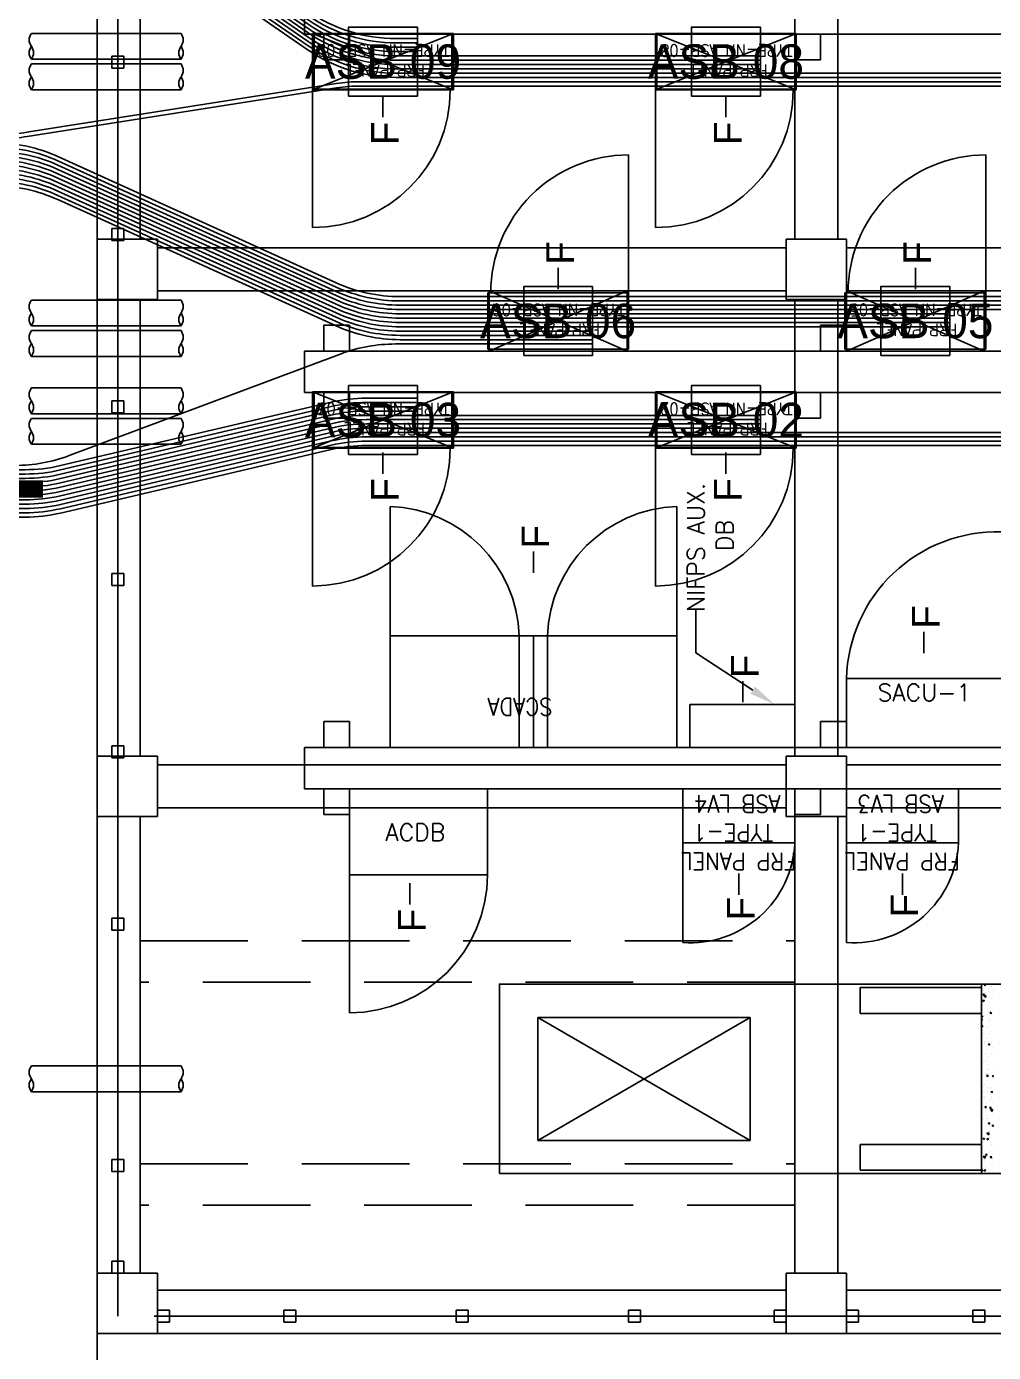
# Model space of a CAD drawing. Header units: metres. Extents: x 529297 to 529977, y 2674414 to 2674644.
# Drawn here: x 529577.22 to 529582.83, y 2674534.24 to 2674541.93 of the extents above; entities that cross this region are included whole.
import ezdxf
from ezdxf.enums import TextEntityAlignment as Align

# ---------------------------------------------------------------- set-up
doc = ezdxf.new("R2010")
doc.units = ezdxf.units.M
for name, pattern in [('DASHED', [0.75, 0.5, -0.25]), ('DASHED2', [0.375, 0.25, -0.125]), ('HIDDEN', [0.375, 0.25, -0.125]), ('PHANTOM', [63.5, 31.75, -6.35, 6.35, -6.35, 6.35, -6.35])]:
    doc.linetypes.add(name, pattern=pattern)
for name, color, linetype in [('1', 5, 'Continuous'), ('Excavation', 7, 'Continuous'), ('IDT', 7, 'Continuous'), ('LT Cable(AG) INV to LT Panel BL-12', 2, 'Continuous')]:
    doc.layers.add(name, color=color, linetype=linetype)
doc.styles.add('Arial', font='arial.ttf')
doc.styles.add('RomanS', font='romans.shx')
doc.styles.get("Standard").update_dxf_attribs({"font": 'Adani Regular.ttf'})
doc.linetypes.add('FOUNDATION LAYOUT$0$FENCELINE1', pattern='A,6.35,-2.54,[133,ltypeshp.shx,S=2.54,R=0,X=-2.54,Y=0],-2.54,25.4', length=36.83)

# ---------------------------------------------------------------- blocks, each defined once
blk = doc.blocks.new('ASB')
at = {"layer": '1', "color": 5}
blk.add_lwpolyline([(-0.2, -0.2), (0.2, -0.2), (0.2, 0.2), (-0.2, 0.2)], close=True, dxfattribs=at)
at = {"layer": '1', "color": 7}
blk.add_attdef('ID', text='', height=0.2, dxfattribs=at).set_placement((0, 0), align=Align.MIDDLE_CENTER)
blk = doc.blocks.new('IDT')
at = {"layer": 'IDT', "color": 8}
for p, q in [((25.902, 18.4101), (29.552, 18.4101)), ((29.552, 18.0601), (29.552, 18.4101)), ((29.552, 18.4101), (29.902, 18.4101)), ((29.902, 18.4101), (29.902, 18.0601)), ((29.902, 18.4101), (33.552, 18.4101)), ((33.552, 18.0601), (33.552, 18.4101)), ((33.552, 18.4101), (33.902, 18.4101)), ((33.902, 18.4101), (33.902, 18.0601)), ((28.7481, 18.3453), (28.7481, 18.2753)), ((28.8181, 18.3453), (28.7481, 18.3453)), ((28.8181, 18.2753), (28.8181, 18.3453)), ((29.4822, 18.3453), (29.4822, 18.2753)), ((29.5522, 18.3453), (29.4822, 18.3453)), ((29.5522, 18.2753), (29.5522, 18.3453)), ((29.902, 18.3453), (29.902, 18.2753)), ((29.972, 18.3453), (29.902, 18.3453)), ((29.972, 18.2753), (29.972, 18.3453)), ((30.7481, 18.3453), (30.7481, 18.2753)), ((30.8181, 18.3453), (30.7481, 18.3453)), ((30.8181, 18.2753), (30.8181, 18.3453)), ((31.7481, 18.3453), (31.7481, 18.2753)), ((31.8181, 18.3453), (31.7481, 18.3453)), ((31.8181, 18.2753), (31.8181, 18.3453)), ((32.7481, 18.3453), (32.7481, 18.2753)), ((32.8181, 18.3453), (32.7481, 18.3453)), ((32.8181, 18.2753), (32.8181, 18.3453)), ((33.482, 18.3453), (33.482, 18.2753)), ((33.552, 18.3453), (33.482, 18.3453)), ((33.552, 18.2753), (33.552, 18.3453)), ((28.7481, 18.2753), (28.8181, 18.2753)), ((29.4822, 18.2753), (29.5522, 18.2753)), ((29.902, 18.2753), (29.972, 18.2753)), ((30.7481, 18.2753), (30.8181, 18.2753)), ((31.7481, 18.2753), (31.8181, 18.2753)), ((32.7481, 18.2753), (32.8181, 18.2753)), ((33.482, 18.2753), (33.552, 18.2753)), ((25.902, 18.1601), (29.552, 18.1601)), ((29.902, 18.1601), (33.552, 18.1601)), ((29.902, 18.0601), (29.552, 18.0601)), ((29.602, 15.4101), (29.602, 18.0601)), ((29.852, 15.4101), (29.852, 18.0601)), ((33.902, 18.0601), (33.552, 18.0601)), ((33.652, 15.4101), (33.652, 18.0601)), ((33.7481, 18.0601), (33.7481, 17.9901)), ((33.8181, 18.0601), (33.7481, 18.0601)), ((33.8181, 17.9901), (33.8181, 18.0601)), ((33.902, 15.4101), (33.902, 18.0601)), ((33.7481, 17.9901), (33.8181, 17.9901)), ((27.267, 17.4829), (28.767, 17.4829)), ((28.767, 17.4829), (28.767, 16.3829)), ((33.7481, 17.4703), (33.7481, 17.4003)), ((33.8181, 17.4703), (33.7481, 17.4703)), ((33.8181, 17.4003), (33.8181, 17.4703)), ((33.7481, 17.4003), (33.8181, 17.4003)), ((30.1117, 16.5771), (30.1117, 17.2916)), ((30.1117, 17.2916), (31.3439, 17.2916)), ((31.3439, 16.5771), (30.1117, 17.2916)), ((30.1117, 16.5771), (31.3439, 17.2916)), ((31.3439, 17.2916), (31.3439, 16.5771)), ((31.3439, 16.5771), (30.1117, 16.5771)), ((29.852, 16.4349), (29.852, 15.7954)), ((28.767, 16.3829), (27.267, 16.3829)), ((33.652, 16.1329), (33.652, 16.1329)), ((33.7481, 16.0703), (33.7481, 16.0003)), ((33.8181, 16.0703), (33.7481, 16.0703)), ((33.8181, 16.0003), (33.8181, 16.0703)), ((33.7481, 16.0003), (33.8181, 16.0003)), ((29.552, 15.0601), (29.552, 15.4101)), ((29.552, 15.4101), (29.902, 15.4101)), ((29.702, 15.3997), (29.702, 15.2497)), ((29.852, 15.3997), (29.702, 15.3997)), ((29.852, 15.2497), (29.852, 15.3997)), ((29.902, 15.4101), (29.902, 15.0601)), ((32.4369, 15.3997), (32.4369, 15.2497)), ((32.5869, 15.3997), (32.4369, 15.3997)), ((32.5869, 15.2497), (32.5869, 15.3997)), ((33.552, 15.0601), (33.552, 15.4101)), ((33.552, 15.4101), (33.902, 15.4101)), ((33.902, 15.4101), (33.902, 15.0601)), ((25.902, 15.3601), (29.552, 15.3601)), ((29.902, 15.3601), (33.552, 15.3601)), ((26.802, 15.2497), (32.6992, 15.2497)), ((29.702, 15.2497), (29.852, 15.2497)), ((32.4369, 15.2497), (32.5869, 15.2497)), ((32.6992, 15.2497), (32.6992, 15.0097)), ((25.902, 15.1101), (29.552, 15.1101)), ((29.902, 15.1101), (33.552, 15.1101)), ((32.6992, 15.0097), (26.802, 15.0097)), ((29.902, 15.0601), (29.552, 15.0601)), ((29.552, 15.0097), (29.552, 14.8597)), ((29.702, 15.0097), (29.552, 15.0097)), ((29.602, 12.4101), (29.602, 15.0601)), ((29.702, 14.8597), (29.702, 15.0097)), ((29.852, 12.4101), (29.852, 15.0601)), ((31.2873, 14.3618), (31.2873, 15.0097)), ((31.3698, 14.3618), (31.3698, 15.0097)), ((31.4523, 14.3618), (31.4523, 15.0097)), ((32.4369, 15.0097), (32.4369, 14.8597)), ((32.5869, 15.0097), (32.4369, 15.0097)), ((32.5869, 14.8597), (32.5869, 15.0097)), ((33.902, 15.0601), (33.552, 15.0601)), ((33.652, 12.4101), (33.652, 15.0601)), ((33.7481, 15.0703), (33.7481, 15.0003)), ((33.8181, 15.0703), (33.7481, 15.0703)), ((33.8181, 15.0003), (33.8181, 15.0703)), ((33.902, 12.4101), (33.902, 15.0601)), ((33.7481, 15.0003), (33.8181, 15.0003)), ((29.552, 14.8597), (29.702, 14.8597)), ((32.4369, 14.8597), (32.5869, 14.8597)), ((33.7481, 14.0703), (33.7481, 14.0003)), ((33.8181, 14.0703), (33.7481, 14.0703)), ((33.8181, 14.0003), (33.8181, 14.0703)), ((33.7481, 14.0003), (33.8181, 14.0003)), ((29.843, 13.2732), (30.661, 13.2732)), ((29.843, 12.9462), (29.843, 13.2732)), ((29.852, 12.9497), (29.852, 13.2697)), ((29.852, 13.2697), (30.652, 13.2697)), ((30.652, 13.2697), (29.852, 12.9497)), ((30.652, 12.9497), (29.852, 13.2697)), ((30.652, 13.2697), (30.652, 12.9497)), ((30.661, 13.2732), (30.661, 12.9462)), ((31.8339, 13.2732), (32.6519, 13.2732)), ((31.8339, 12.9462), (31.8339, 13.2732)), ((31.8429, 12.9497), (31.8429, 13.2697)), ((31.8429, 13.2697), (32.6429, 13.2697)), ((31.8429, 12.9497), (32.6429, 13.2697)), ((31.8429, 13.2697), (32.6429, 12.9497)), ((32.6429, 13.2697), (32.6429, 12.9497)), ((32.6519, 13.2732), (32.6519, 12.9462)), ((29.702, 13.0997), (29.702, 12.9497)), ((29.852, 13.0997), (29.702, 13.0997)), ((29.852, 12.9497), (29.852, 13.0997)), ((32.4369, 13.0997), (32.4369, 12.9497)), ((32.5869, 13.0997), (32.4369, 13.0997)), ((32.5869, 12.9497), (32.5869, 13.0997)), ((33.7481, 13.0685), (33.7481, 12.9985)), ((33.8181, 13.0685), (33.7481, 13.0685)), ((33.8181, 12.9985), (33.8181, 13.0685)), ((32.6992, 12.9497), (26.802, 12.9497)), ((29.702, 12.9497), (29.852, 12.9497)), ((30.661, 12.9462), (29.843, 12.9462)), ((30.652, 12.9497), (29.852, 12.9497)), ((32.6519, 12.9462), (31.8339, 12.9462)), ((32.6429, 12.9497), (31.8429, 12.9497)), ((32.4369, 12.9497), (32.5869, 12.9497)), ((32.6993, 12.9497), (32.6993, 12.7097)), ((33.7481, 12.9985), (33.8181, 12.9985)), ((26.802, 12.7097), (32.6992, 12.7097)), ((28.743, 12.6984), (29.561, 12.6984)), ((28.743, 12.3714), (28.743, 12.6984)), ((28.752, 12.3601), (28.752, 12.7097)), ((28.752, 12.7097), (29.552, 12.7097)), ((29.552, 12.7097), (28.752, 12.3601)), ((29.552, 12.3601), (28.752, 12.7097)), ((29.552, 12.7097), (29.552, 12.3601)), ((29.552, 12.7097), (29.552, 12.5597)), ((29.702, 12.7097), (29.552, 12.7097)), ((29.561, 12.6984), (29.561, 12.3714)), ((29.702, 12.5597), (29.702, 12.7097)), ((30.817, 12.6984), (31.635, 12.6984)), ((30.817, 12.3714), (30.817, 12.6984)), ((30.826, 12.3601), (30.826, 12.7097)), ((30.826, 12.7097), (31.626, 12.7097)), ((30.826, 12.3601), (31.626, 12.7097)), ((30.826, 12.7097), (31.626, 12.3601)), ((31.626, 12.7097), (31.626, 12.3601)), ((31.635, 12.6984), (31.635, 12.3714)), ((32.4369, 12.7097), (32.4369, 12.5597)), ((32.5869, 12.7097), (32.4369, 12.7097)), ((32.5869, 12.5597), (32.5869, 12.7097)), ((29.552, 12.5597), (29.702, 12.5597)), ((32.4369, 12.5597), (32.5869, 12.5597)), ((29.552, 12.0601), (29.552, 12.4101)), ((29.552, 12.4101), (29.902, 12.4101)), ((29.902, 12.4101), (29.902, 12.0601)), ((33.552, 12.0601), (33.552, 12.4101)), ((33.552, 12.4101), (33.902, 12.4101)), ((33.902, 12.4101), (33.902, 12.0601)), ((25.902, 12.3601), (29.552, 12.3601)), ((29.561, 12.3714), (28.743, 12.3714)), ((29.552, 12.3601), (28.752, 12.3601)), ((29.902, 12.3601), (33.552, 12.3601)), ((31.635, 12.3714), (30.817, 12.3714)), ((31.626, 12.3601), (30.826, 12.3601)), ((25.902, 12.1101), (29.552, 12.1101)), ((29.902, 12.1101), (33.552, 12.1101)), ((29.902, 12.0601), (29.552, 12.0601)), ((29.602, 9.4101), (29.602, 12.0601)), ((29.852, 9.4101), (29.852, 12.0601)), ((33.902, 12.0601), (33.552, 12.0601)), ((33.652, 9.4101), (33.652, 12.0601)), ((33.7481, 12.0685), (33.7481, 11.9985)), ((33.8181, 12.0685), (33.7481, 12.0685)), ((33.8181, 11.9985), (33.8181, 12.0685)), ((33.902, 9.4101), (33.902, 12.0601)), ((33.7481, 11.9985), (33.8181, 11.9985)), ((29.843, 11.1932), (30.661, 11.1932)), ((29.843, 10.8662), (29.843, 11.1932)), ((29.852, 10.8697), (29.852, 11.1897)), ((29.852, 11.1897), (30.652, 11.1897)), ((30.652, 11.1897), (29.852, 10.8697)), ((30.652, 10.8697), (29.852, 11.1897)), ((30.652, 11.1897), (30.652, 10.8697)), ((30.661, 11.1932), (30.661, 10.8662)), ((31.8339, 11.1932), (32.6519, 11.1932)), ((31.8339, 10.8662), (31.8339, 11.1932)), ((31.8429, 10.8697), (31.8429, 11.1897)), ((31.8429, 11.1897), (32.6429, 11.1897)), ((31.8429, 10.8697), (32.6429, 11.1897)), ((31.8429, 11.1897), (32.6429, 10.8697)), ((32.6429, 11.1897), (32.6429, 10.8697)), ((32.6519, 11.1932), (32.6519, 10.8662)), ((29.702, 11.0197), (29.702, 10.8697)), ((29.852, 11.0197), (29.702, 11.0197)), ((29.852, 10.8697), (29.852, 11.0197)), ((32.4369, 11.0197), (32.4369, 10.8697)), ((32.5869, 11.0197), (32.4369, 11.0197)), ((32.5869, 10.8697), (32.5869, 11.0197)), ((33.7481, 11.0685), (33.7481, 10.9985)), ((33.8181, 11.0685), (33.7481, 11.0685)), ((33.8181, 10.9985), (33.8181, 11.0685)), ((33.7481, 10.9985), (33.8181, 10.9985)), ((32.6992, 10.8697), (26.802, 10.8697)), ((29.702, 10.8697), (29.852, 10.8697)), ((30.661, 10.8662), (29.843, 10.8662)), ((30.652, 10.8697), (29.852, 10.8697)), ((32.6519, 10.8662), (31.8339, 10.8662)), ((32.6429, 10.8697), (31.8429, 10.8697)), ((32.4369, 10.8697), (32.5869, 10.8697)), ((32.6993, 10.8697), (32.6993, 10.6297))]:
    blk.add_line(p, q, dxfattribs=at)
at = {"layer": 'IDT', "color": 8, "linetype": 'DASHED2', "ltscale": 5}
for p, q in [((32.802, 18.4101), (33.902, 18.4101)), ((33.902, 18.4101), (33.902, 17.3101))]:
    blk.add_line(p, q, dxfattribs=at)
at = {"layer": 'IDT', "color": 8, "linetype": 'PHANTOM', "ltscale": 0.25}
for p, q in [((25.6331, 18.3103), (33.7831, 18.3103)), ((33.7831, 18.3103), (33.7831, 9.1603))]:
    blk.add_line(p, q, dxfattribs=at)
at = {"layer": 'IDT', "color": 8, "linetype": 'HIDDEN', "ltscale": 2.5}
for p, q in [((29.852, 17.6665), (33.652, 17.6665)), ((33.652, 17.4265), (29.852, 17.4265)), ((29.852, 16.3729), (33.652, 16.3729)), ((33.652, 16.1329), (29.852, 16.1329))]:
    blk.add_line(p, q, dxfattribs=at)
at = {"layer": 'IDT', "color": 8, "linetype": 'Continuous'}
for p, q in [((28.7423, 17.4815), (28.7423, 17.4815)), ((28.7461, 17.469), (28.7454, 17.4614)), ((28.7461, 17.469), (28.7534, 17.4629)), ((28.755, 17.4827), (28.755, 17.4827)), ((28.7641, 17.4682), (28.7599, 17.4619)), ((28.7642, 17.4682), (28.767, 17.4608)), ((28.7017, 17.3992), (28.7017, 17.3992)), ((28.7028, 17.435), (28.7028, 17.435)), ((28.7046, 17.467), (28.7046, 17.467)), ((28.713, 17.3924), (28.7088, 17.3861)), ((28.7131, 17.3924), (28.7165, 17.3835)), ((28.7388, 17.4334), (28.7388, 17.4334)), ((28.7454, 17.4616), (28.7533, 17.463)), ((28.7472, 17.3928), (28.7455, 17.3815)), ((28.7465, 17.4497), (28.7465, 17.4497)), ((28.7472, 17.3928), (28.7575, 17.3829)), ((28.7521, 17.4149), (28.7521, 17.4149)), ((28.7528, 17.4016), (28.7528, 17.4016)), ((28.759, 17.4541), (28.759, 17.4541)), ((28.7599, 17.4619), (28.767, 17.4595)), ((28.6989, 17.3314), (28.6989, 17.3314)), ((28.7046, 17.3708), (28.7046, 17.3708)), ((28.7088, 17.3861), (28.7164, 17.3835)), ((28.7133, 17.3548), (28.7133, 17.3548)), ((28.7175, 17.323), (28.7175, 17.323)), ((28.7381, 17.3779), (28.7374, 17.3703)), ((28.7374, 17.3705), (28.7454, 17.3719)), ((28.7381, 17.3779), (28.7454, 17.3718)), ((28.7454, 17.3815), (28.7575, 17.3829)), ((28.7469, 17.3692), (28.7469, 17.3692)), ((28.7492, 17.3471), (28.7492, 17.3471)), ((28.7634, 17.3214), (28.7634, 17.3214)), ((28.7663, 17.3739), (28.7663, 17.3739)), ((28.7087, 17.3112), (28.7087, 17.3112)), ((28.7141, 17.3048), (28.7141, 17.3048)), ((28.7214, 17.2371), (28.7214, 17.2371)), ((28.7231, 17.2396), (28.7231, 17.2396)), ((28.7238, 17.2749), (28.7238, 17.2749)), ((28.7244, 17.246), (28.7365, 17.2474)), ((28.7262, 17.2573), (28.7245, 17.246)), ((28.7262, 17.2572), (28.7365, 17.2473)), ((28.7294, 17.2794), (28.7374, 17.2808)), ((28.7301, 17.2868), (28.7295, 17.2792)), ((28.7301, 17.2868), (28.7374, 17.2807)), ((28.7464, 17.2793), (28.7464, 17.2793)), ((28.754, 17.2857), (28.7497, 17.2794)), ((28.7497, 17.2794), (28.7574, 17.2768)), ((28.754, 17.2857), (28.7574, 17.2768)), ((28.7564, 17.3032), (28.7564, 17.3032)), ((28.7606, 17.2383), (28.7606, 17.2383)), ((28.7634, 17.3061), (28.7634, 17.3061)), ((28.7653, 17.238), (28.7653, 17.238)), ((28.7028, 17.2099), (28.6986, 17.2036)), ((28.6986, 17.2036), (28.7063, 17.201)), ((28.7029, 17.2099), (28.7063, 17.201)), ((28.7222, 17.1957), (28.7215, 17.1881)), ((28.7215, 17.1883), (28.7294, 17.1898)), ((28.7222, 17.1957), (28.7295, 17.1896)), ((28.7312, 17.1754), (28.7312, 17.1754)), ((28.7341, 17.1631), (28.7341, 17.1631)), ((28.7344, 17.1947), (28.7344, 17.1947)), ((28.7386, 17.1629), (28.7386, 17.1629)), ((28.7435, 17.2115), (28.7435, 17.2115)), ((28.7577, 17.1705), (28.7577, 17.1705)), ((28.6984, 17.111), (28.6984, 17.111)), ((28.7052, 17.1217), (28.7034, 17.1104)), ((28.7034, 17.1104), (28.7155, 17.1118)), ((28.7051, 17.1217), (28.7155, 17.1118)), ((28.7062, 17.1326), (28.7062, 17.1326)), ((28.7142, 17.1046), (28.7135, 17.097)), ((28.7135, 17.0972), (28.7215, 17.0987)), ((28.7142, 17.1046), (28.7215, 17.0985)), ((28.7438, 17.1032), (28.7395, 17.0969)), ((28.7395, 17.0969), (28.7472, 17.0943)), ((28.7407, 17.1438), (28.7407, 17.1438)), ((28.7407, 17.1095), (28.7407, 17.1095)), ((28.7439, 17.1032), (28.7473, 17.0943)), ((28.7449, 17.1148), (28.7449, 17.1148)), ((28.7468, 17.089), (28.7468, 17.089)), ((28.7548, 17.1027), (28.7548, 17.1027)), ((28.7054, 17.068), (28.7054, 17.068)), ((28.7062, 17.0135), (28.7055, 17.006)), ((28.7055, 17.0061), (28.7135, 17.0076)), ((28.7062, 17.0135), (28.7135, 17.0074)), ((28.7074, 17.0458), (28.7074, 17.0458)), ((28.7096, 17.0362), (28.7096, 17.0362)), ((28.7189, 17.0586), (28.7189, 17.0586)), ((28.7349, 17.0082), (28.7349, 17.0082)), ((28.7378, 17.076), (28.7378, 17.076)), ((28.7497, 17.0443), (28.7497, 17.0443)), ((28.752, 17.0349), (28.752, 17.0349)), ((28.7555, 17.0346), (28.7555, 17.0346)), ((28.7595, 17.0149), (28.7595, 17.0149)), ((28.7155, 16.9817), (28.7155, 16.9817)), ((28.7159, 16.9881), (28.7159, 16.9881)), ((28.7316, 16.9845), (28.7316, 16.9845)), ((28.7321, 16.9404), (28.7321, 16.9404)), ((28.7491, 16.9671), (28.7491, 16.9671)), ((28.7578, 16.9801), (28.7578, 16.9801)), ((28.7597, 17.0028), (28.7597, 17.0028)), ((28.766, 16.9547), (28.766, 16.9547)), ((28.6976, 16.915), (28.7055, 16.9165)), ((28.6982, 16.9225), (28.7055, 16.9163)), ((28.6999, 16.8619), (28.6999, 16.8619)), ((28.725, 16.9157), (28.725, 16.9157)), ((28.7265, 16.9079), (28.7265, 16.9079)), ((28.7292, 16.8726), (28.7292, 16.8726)), ((28.7336, 16.9207), (28.7294, 16.9144)), ((28.7294, 16.9144), (28.737, 16.9118)), ((28.7306, 16.8761), (28.7306, 16.8761)), ((28.7337, 16.9207), (28.7371, 16.9118)), ((28.7443, 16.9104), (28.7443, 16.9104)), ((28.7463, 16.8993), (28.7463, 16.8993)), ((28.6998, 16.7879), (28.6998, 16.7879)), ((28.7126, 16.7879), (28.7126, 16.7879)), ((28.7263, 16.8048), (28.7263, 16.8048)), ((28.734, 16.8505), (28.734, 16.8505)), ((28.737, 16.828), (28.737, 16.828)), ((28.7421, 16.7863), (28.7421, 16.7863)), ((28.7434, 16.8316), (28.7434, 16.8316)), ((28.7571, 16.8364), (28.7571, 16.8364)), ((28.7016, 16.7494), (28.7016, 16.7494)), ((28.708, 16.7013), (28.708, 16.7013)), ((28.7094, 16.7219), (28.7094, 16.7219)), ((28.7235, 16.7382), (28.7192, 16.7318)), ((28.7192, 16.7318), (28.7269, 16.7293)), ((28.7235, 16.7381), (28.7269, 16.7292)), ((28.7235, 16.737), (28.7235, 16.737)), ((28.7253, 16.7138), (28.7253, 16.7138)), ((28.7405, 16.7638), (28.7405, 16.7638)), ((28.7475, 16.7478), (28.7475, 16.7478)), ((28.7516, 16.7204), (28.7516, 16.7204)), ((28.7517, 16.716), (28.7517, 16.716)), ((28.7183, 16.6567), (28.7183, 16.6567)), ((28.7185, 16.6211), (28.7185, 16.6211)), ((28.7206, 16.6692), (28.7206, 16.6692)), ((28.7348, 16.6282), (28.7348, 16.6282)), ((28.7377, 16.696), (28.7377, 16.696)), ((28.738, 16.6397), (28.738, 16.6397)), ((28.758, 16.6679), (28.758, 16.6679)), ((28.7644, 16.6315), (28.7602, 16.6251)), ((28.7602, 16.6251), (28.767, 16.6228)), ((28.7606, 16.6552), (28.7606, 16.6552)), ((28.7645, 16.6314), (28.767, 16.6248)), ((28.7133, 16.5556), (28.709, 16.5493)), ((28.709, 16.5493), (28.7167, 16.5468)), ((28.7133, 16.5556), (28.7168, 16.5467)), ((28.7177, 16.6014), (28.7177, 16.6014)), ((28.7227, 16.5893), (28.7227, 16.5893)), ((28.7264, 16.5926), (28.7264, 16.5926)), ((28.7319, 16.5604), (28.7319, 16.5604)), ((28.7508, 16.5657), (28.7508, 16.5657)), ((28.7619, 16.5757), (28.7612, 16.5681)), ((28.7612, 16.5683), (28.767, 16.5693)), ((28.7619, 16.5757), (28.767, 16.5714)), ((28.764, 16.5851), (28.767, 16.5855)), ((28.7658, 16.5964), (28.7641, 16.5851)), ((28.7658, 16.5964), (28.767, 16.5952)), ((28.7149, 16.5336), (28.7149, 16.5336)), ((28.729, 16.5412), (28.729, 16.5412)), ((28.7291, 16.4926), (28.7291, 16.4926)), ((28.7359, 16.5266), (28.7359, 16.5266)), ((28.7532, 16.4772), (28.7612, 16.4786)), ((28.7539, 16.4846), (28.7533, 16.477)), ((28.7539, 16.4846), (28.7612, 16.4785)), ((28.7635, 16.4916), (28.7635, 16.4916)), ((28.7, 16.4145), (28.7, 16.4145)), ((28.7004, 16.4228), (28.7004, 16.4228)), ((28.7026, 16.4629), (28.7026, 16.4629)), ((28.7091, 16.398), (28.7091, 16.398)), ((28.7107, 16.3988), (28.7107, 16.3988)), ((28.712, 16.4658), (28.712, 16.4658)), ((28.7262, 16.4248), (28.7262, 16.4248)), ((28.7396, 16.461), (28.7396, 16.461)), ((28.743, 16.4496), (28.7551, 16.451)), ((28.7448, 16.4609), (28.7431, 16.4496)), ((28.7438, 16.4292), (28.7438, 16.4292)), ((28.7448, 16.4608), (28.7551, 16.4509)), ((28.7449, 16.4614), (28.7449, 16.4614)), ((28.746, 16.3935), (28.7453, 16.3859)), ((28.746, 16.3935), (28.7533, 16.3874)), ((28.7543, 16.4489), (28.75, 16.4426)), ((28.75, 16.4426), (28.7577, 16.44)), ((28.753, 16.3973), (28.753, 16.3973)), ((28.7543, 16.4489), (28.7577, 16.44)), ((28.7453, 16.3861), (28.7532, 16.3876)), ((28.7501, 16.3811), (28.7501, 16.3811))]:
    blk.add_line(p, q, dxfattribs=at)
at = {"layer": 'IDT', "color": 7}
for p, q in [((29.4722, 17.4629), (28.767, 17.4629)), ((28.767, 17.4629), (28.767, 17.3133)), ((29.4722, 17.3133), (29.4722, 17.4629)), ((28.767, 17.3133), (29.4722, 17.3133)), ((28.767, 16.4038), (28.767, 16.5533)), ((28.767, 16.5533), (29.4722, 16.5533)), ((29.4722, 16.5533), (29.4722, 16.4038)), ((29.4722, 16.4038), (28.767, 16.4038)), ((29.227, 15.7932), (29.227, 15.8658)), ((30.177, 15.7932), (30.177, 15.8657)), ((32.0863, 15.8484), (32.0863, 15.9209)), ((29.227, 15.7421), (29.227, 15.7932)), ((30.177, 15.7421), (30.177, 15.7932)), ((32.0863, 15.7973), (32.0863, 15.8484)), ((31.6365, 15.7486), (32.4369, 15.7497)), ((31.6365, 15.2497), (31.6365, 15.7486)), ((32.4369, 15.7497), (32.4369, 15.2497)), ((28.902, 15.5637), (29.552, 15.5637)), ((28.902, 15.2497), (28.902, 15.5637)), ((29.552, 15.5637), (29.552, 15.2497)), ((29.852, 15.5637), (30.502, 15.5637)), ((29.852, 15.2497), (29.852, 15.5637)), ((30.502, 15.5637), (30.502, 15.2497)), ((29.552, 15.2497), (28.902, 15.2497)), ((30.502, 15.2497), (29.852, 15.2497)), ((32.4369, 15.2497), (31.6365, 15.2497)), ((29.552, 15.0097), (28.652, 15.0097)), ((29.552, 14.6097), (29.552, 15.0097)), ((29.852, 15.0097), (30.462, 15.0097)), ((29.852, 14.7597), (29.852, 15.0097)), ((30.462, 15.0097), (30.462, 14.7597)), ((30.5375, 15.0097), (32.202, 15.0097)), ((30.5375, 14.3618), (30.5375, 15.0097)), ((32.202, 15.0097), (32.202, 14.3618)), ((30.462, 14.7597), (29.852, 14.7597)), ((30.1529, 14.748), (30.1529, 14.6969)), ((30.1529, 14.6969), (30.1529, 14.6243)), ((28.652, 14.6097), (29.552, 14.6097)), ((29.102, 14.4621), (29.102, 14.4109)), ((29.102, 14.4109), (29.102, 14.3384)), ((32.202, 14.3618), (30.5375, 14.3618)), ((31.3698, 13.9969), (31.3698, 13.9457)), ((31.3698, 13.9457), (31.3698, 13.8732)), ((30.252, 13.3493), (30.252, 13.4218)), ((32.2429, 13.3493), (32.2429, 13.4218)), ((30.252, 13.2982), (30.252, 13.3493)), ((32.2429, 13.2982), (32.2429, 13.3493)), ((29.843, 13.2732), (30.661, 13.2732)), ((29.843, 12.9462), (29.843, 13.2732)), ((30.661, 13.2732), (30.661, 12.9462)), ((31.8339, 13.2732), (32.6519, 13.2732)), ((31.8339, 12.9462), (31.8339, 13.2732)), ((32.6519, 13.2732), (32.6519, 12.9462)), ((30.661, 12.9462), (29.843, 12.9462)), ((32.6519, 12.9462), (31.8339, 12.9462)), ((28.743, 12.6984), (29.561, 12.6984)), ((28.743, 12.3714), (28.743, 12.6984)), ((29.561, 12.6984), (29.561, 12.3714)), ((30.817, 12.6984), (31.635, 12.6984)), ((30.817, 12.3714), (30.817, 12.6984)), ((31.635, 12.6984), (31.635, 12.3714)), ((29.561, 12.3714), (28.743, 12.3714)), ((29.152, 12.3497), (29.152, 12.2985)), ((31.635, 12.3714), (30.817, 12.3714)), ((31.226, 12.3497), (31.226, 12.2985)), ((29.152, 12.2985), (29.152, 12.226)), ((31.226, 12.2985), (31.226, 12.226)), ((30.252, 11.2802), (30.252, 11.3527)), ((32.2429, 11.2802), (32.2429, 11.3527)), ((30.252, 11.229), (30.252, 11.2802)), ((32.2429, 11.229), (32.2429, 11.2802)), ((29.843, 11.1932), (30.661, 11.1932)), ((29.843, 10.8662), (29.843, 11.1932)), ((30.661, 11.1932), (30.661, 10.8662)), ((31.8339, 11.1932), (32.6519, 11.1932)), ((31.8339, 10.8662), (31.8339, 11.1932)), ((32.6519, 11.1932), (32.6519, 10.8662)), ((30.661, 10.8662), (29.843, 10.8662)), ((32.6519, 10.8662), (31.8339, 10.8662))]:
    blk.add_line(p, q, dxfattribs=at)
at = {"layer": 'IDT', "color": 124}
for p, q in [((34.2845, 17.0079), (33.4155, 17.0079)), ((33.4155, 17.0079), (34.2845, 17.0079)), ((33.4155, 16.8579), (34.2845, 16.8579)), ((34.2845, 16.8579), (33.4155, 16.8579)), ((34.2845, 13.2505), (33.4155, 13.2505)), ((33.4155, 13.2505), (34.2845, 13.2505)), ((33.4155, 13.1005), (34.2845, 13.1005)), ((34.2845, 13.1005), (33.4155, 13.1005)), ((34.2845, 13.0734), (33.4155, 13.0734)), ((33.4155, 13.0734), (34.2845, 13.0734)), ((33.4155, 12.9234), (34.2845, 12.9234)), ((34.2845, 12.9234), (33.4155, 12.9234)), ((34.2845, 12.7409), (33.4155, 12.7409)), ((33.4155, 12.7409), (34.2845, 12.7409)), ((33.4155, 12.5909), (34.2845, 12.5909)), ((34.2845, 12.5909), (33.4155, 12.5909)), ((34.2845, 12.5638), (33.4155, 12.5638)), ((33.4155, 12.5638), (34.2845, 12.5638)), ((33.4155, 12.4138), (34.2845, 12.4138)), ((34.2845, 12.4138), (33.4155, 12.4138)), ((34.2845, 11.1932), (33.4155, 11.1932)), ((33.4155, 11.1932), (34.2845, 11.1932)), ((33.4155, 11.0432), (34.2845, 11.0432)), ((34.2845, 11.0432), (33.4155, 11.0432)), ((34.2845, 11.0162), (33.4155, 11.0162)), ((33.4155, 11.0162), (34.2845, 11.0162)), ((33.4155, 10.8662), (34.2845, 10.8662)), ((34.2845, 10.8662), (33.4155, 10.8662))]:
    blk.add_line(p, q, dxfattribs=at)
at = {"layer": 'IDT', "color": 8, "linetype": 'DASHED', "ltscale": 5}
for p, q in [((32.4365, 16.5497), (32.4365, 15.7497)), ((29.552, 15.5637), (29.552, 16.1417)), ((30.502, 15.5637), (30.502, 16.1417)), ((32.3927, 15.7497), (31.6365, 15.7497)), ((32.4365, 15.7497), (32.3927, 15.7497)), ((28.652, 14.6097), (29.552, 14.6097)), ((30.5375, 13.6118), (30.5375, 14.3618)), ((32.202, 13.6118), (32.202, 14.3618)), ((30.661, 14.0732), (30.661, 13.2732)), ((32.6519, 14.0732), (32.6519, 13.2732)), ((30.5375, 13.6118), (30.5375, 13.6118)), ((32.202, 13.6118), (32.202, 13.6118)), ((30.6172, 13.2732), (29.861, 13.2732)), ((30.661, 13.2732), (30.6172, 13.2732)), ((32.6081, 13.2732), (31.8519, 13.2732)), ((32.6519, 13.2732), (32.6081, 13.2732)), ((28.743, 11.5714), (28.743, 12.3714)), ((28.743, 12.3714), (28.7869, 12.3714)), ((28.7869, 12.3714), (29.543, 12.3714)), ((30.817, 11.5714), (30.817, 12.3714)), ((30.817, 12.3714), (30.8609, 12.3714)), ((30.8609, 12.3714), (31.617, 12.3714)), ((30.661, 11.9932), (30.661, 11.1932)), ((32.6519, 11.9932), (32.6519, 11.1932)), ((30.6172, 11.1932), (29.861, 11.1932)), ((30.661, 11.1932), (30.6172, 11.1932)), ((32.6081, 11.1932), (31.8519, 11.1932)), ((32.6519, 11.1932), (32.6081, 11.1932))]:
    blk.add_line(p, q, dxfattribs=at)
at = {"layer": 'IDT', "color": 8, "linetype": 'ByBlock', "lineweight": -2, "ltscale": 0.1}
for p, q in [((30.096, 14.6774), (30.426, 14.4611)), ((30.426, 14.4611), (30.426, 14.2072))]:
    blk.add_line(p, q, dxfattribs=at)
at = {"layer": 'IDT', "color": 7, "linetype": 'FOUNDATION LAYOUT$0$FENCELINE1', "ltscale": 0.01}
blk.add_lwpolyline([(33.902, 18.4101), (33.9018, 22.4854), (21.4107, 22.4854)], dxfattribs=at)
at = {"layer": 'IDT', "color": 8}
blk.add_lwpolyline([(31.567, 17.4829), (31.567, 16.3829), (28.767, 16.3829), (28.767, 17.4829)], close=True, dxfattribs=at)
at = {"layer": 'IDT', "color": 124}
for centre, start, end in [((33.4653, 16.9704), 143.02764, 216.97236), ((33.3657, 16.9704), 323.02764, 36.97236), ((34.3344, 16.9704), 143.02764, 216.97236), ((34.2347, 16.9704), 323.02764, 36.97236), ((33.4653, 16.8954), 143.02764, 216.97236), ((34.2347, 16.8954), 323.02764, 36.97236), ((33.4653, 13.213), 143.02764, 216.97236), ((33.3657, 13.213), 323.02764, 36.97236), ((34.3344, 13.213), 143.02764, 216.97236), ((34.2347, 13.213), 323.02764, 36.97236), ((33.4653, 13.138), 143.02764, 216.97236), ((34.2347, 13.138), 323.02764, 36.97236), ((33.4653, 13.0359), 143.02764, 216.97236), ((33.3657, 13.0359), 323.02764, 36.97236), ((34.3344, 13.0359), 143.02764, 216.97236), ((34.2347, 13.0359), 323.02764, 36.97236), ((33.4653, 12.9609), 143.02764, 216.97236), ((34.2347, 12.9609), 323.02764, 36.97236), ((33.4653, 12.7034), 143.02764, 216.97236), ((33.3657, 12.7034), 323.02764, 36.97236), ((34.3344, 12.7034), 143.02764, 216.97236), ((34.2347, 12.7034), 323.02764, 36.97236), ((33.4653, 12.6284), 143.02764, 216.97236), ((34.2347, 12.6284), 323.02764, 36.97236), ((33.4653, 12.5263), 143.02764, 216.97236), ((33.3657, 12.5263), 323.02764, 36.97236), ((34.3344, 12.5263), 143.02764, 216.97236), ((34.2347, 12.5263), 323.02764, 36.97236), ((33.4653, 12.4513), 143.02764, 216.97236), ((34.2347, 12.4513), 323.02764, 36.97236), ((33.4653, 11.1557), 143.02764, 216.97236), ((33.3657, 11.1557), 323.02764, 36.97236), ((34.3344, 11.1557), 143.02764, 216.97236), ((34.2347, 11.1557), 323.02764, 36.97236), ((33.4653, 11.0807), 143.02764, 216.97236), ((34.2347, 11.0807), 323.02764, 36.97236), ((33.4653, 10.9787), 143.02764, 216.97236), ((33.3657, 10.9787), 323.02764, 36.97236), ((34.3344, 10.9787), 143.02764, 216.97236), ((34.2347, 10.9787), 323.02764, 36.97236), ((33.4653, 10.9037), 143.02764, 216.97236), ((34.2347, 10.9037), 323.02764, 36.97236)]:
    blk.add_arc(centre, 0.0624, start, end, dxfattribs=at)
at = {"layer": 'IDT', "color": 8, "linetype": 'DASHED', "ltscale": 5}
for centre, radius, start, end in [((32.4365, 15.7497), 0.8, 90, 180), ((29.5075, 15.5373), 0.606, 85.7856, 177.50336), ((30.4575, 15.5373), 0.606, 85.7856, 177.50336), ((28.6771, 14.6339), 0.8753, 268.36148, 358.41918), ((30.512, 14.3876), 0.7761, 271.87815, 358.10123), ((29.6994, 14.7411), 1.4413, 344.74337, 344.78968), ((32.2275, 14.3876), 0.7761, 181.89877, 268.12185), ((30.661, 13.2732), 0.8, 90, 180), ((32.6519, 13.2732), 0.8, 90, 180), ((28.743, 12.3714), 0.8, 270, 0), ((30.817, 12.3714), 0.8, 270, 0), ((30.661, 11.1932), 0.8, 90, 180), ((32.6519, 11.1932), 0.8, 90, 180)]:
    blk.add_arc(centre, radius, start, end, dxfattribs=at)
at = {"layer": 'IDT', "color": 8, "ltscale": 0.1}
blk.add_solid([(30.0823, 14.6565), (29.9705, 14.7597), (30.1097, 14.6983)], dxfattribs=at)
at = {"layer": 'IDT', "color": 7, "style": 'Arial'}
for p in [(31.9951, 16.0827), (29.1358, 15.9961), (30.0858, 16.0139), (30.0617, 14.6072), (29.0108, 14.3212), (31.2786, 13.856), (30.1608, 13.5836), (32.1517, 13.5836), (29.0608, 12.2089), (31.1348, 12.2089), (30.1608, 11.5145), (32.1517, 11.5145)]:
    blk.add_text('F', height=0.16, rotation=270, dxfattribs=at).set_placement(p)
at = {"layer": 'IDT', "color": 7, "style": 'RomanS', "width": 0.9}
for s, height, p in [('FRP PANEL', 0.1, (28.8934, 15.6209)), ('FRP PANEL', 0.1, (29.8434, 15.6209)), ('TYPE-1', 0.1, (29.0282, 15.4542)), ('TYPE-1', 0.1, (29.9782, 15.4542)), ('ASB LV3', 0.1, (28.9864, 15.2876)), ('ASB LV4', 0.1, (29.9342, 15.2876)), ('SCADA', 0.1, (31.2586, 14.724)), ('FRP PANEL', 0.07, (30.0088, 13.1269)), ('FRP PANEL', 0.07, (31.9997, 13.1269)), ('TYPE-NN ASB-02', 0.07, (29.8647, 13.0102)), ('TYPE-NN ASB-03', 0.07, (31.8556, 13.0102)), ('FRP PANEL', 0.07, (28.9088, 12.5521)), ('FRP PANEL', 0.07, (30.9828, 12.5521)), ('TYPE-NN ASB-05', 0.07, (28.7647, 12.4354)), ('TYPE-NN ASB-06', 0.07, (30.8387, 12.4354)), ('FRP PANEL', 0.07, (30.0088, 11.0469)), ('FRP PANEL', 0.07, (31.9997, 11.0469)), ('TYPE-NN ASB-08', 0.07, (29.8647, 10.9302)), ('TYPE-NN ASB-09', 0.07, (31.8571, 10.9302))]:
    blk.add_text(s, height=height, dxfattribs=at).set_placement(p)
at = {"layer": 'IDT', "color": 7, "ltscale": 0.1, "style": 'RomanS'}
for s, p in [('ACDB', (32.2286, 15.5521)), ('SACU-1', (29.3715, 14.7409))]:
    blk.add_text(s, height=0.1, rotation=180, dxfattribs=at).set_placement(p)
at = {"layer": 'IDT', "color": 8, "style": 'RomanS'}
for s, p in [('NIFPS AUX.', (30.376, 14.2243)), (' DB', (30.2093, 13.9386))]:
    blk.add_text(s, height=0.1, rotation=270, dxfattribs=at).set_placement(p)

msp = doc.modelspace()

# ---------------------------------------------------------------- linework, layer by layer
at = {"layer": 'Excavation', "color": 3, "const_width": 0.1}
msp.add_lwpolyline([(529577.3147, 2674539.2482), (529572.5353, 2674539.2482), (529572.5353, 2674518.3783)], dxfattribs=at)
at = {"layer": 'LT Cable(AG) INV to LT Panel BL-12'}
for points in [[(529579.4884, 2674541.8623), (529579.3645, 2674541.8623, -0.151992), (529578.8538, 2674542.0212), (529577.3756, 2674543.0398, 0.151992), (529576.8649, 2674543.1987), (529570.6728, 2674543.1987, -0.414214), (529569.7728, 2674544.0987), (529569.7728, 2674554.9579, 0.064459), (529569.7431, 2674555.1871), (529569.4918, 2674556.1414, -0.064459), (529569.4622, 2674556.3706), (529569.4622, 2674628.1247, 0.414214), (529568.5622, 2674629.0247), (529332.2336, 2674629.0247, -0.414214), (529331.3336, 2674629.9247), (529331.3336, 2674630.1898)], [(529579.4884, 2674541.8373), (529579.3645, 2674541.8373, -0.151992), (529578.8538, 2674541.9962), (529577.3756, 2674543.0148, 0.151992), (529576.8649, 2674543.1737), (529570.6478, 2674543.1737, -0.414214), (529569.7478, 2674544.0737), (529569.7478, 2674554.9547, 0.064459), (529569.7181, 2674555.1839), (529569.4668, 2674556.1381, -0.064459), (529569.4372, 2674556.3673), (529569.4372, 2674613.0997, 0.414214), (529568.5372, 2674613.9997), (529461.8016, 2674613.9997, -0.414214), (529460.9016, 2674614.8997), (529460.9016, 2674615.1898)], [(529581.4793, 2674541.7623), (529579.3645, 2674541.7623, -0.151992), (529578.8538, 2674541.9212), (529577.3756, 2674542.9398, 0.151992), (529576.8649, 2674543.0987), (529570.5728, 2674543.0987, -0.414214), (529569.6728, 2674543.9987), (529569.6728, 2674554.945, 0.064459), (529569.6431, 2674555.1742), (529569.3918, 2674556.1284, -0.064459), (529569.3622, 2674556.3576), (529569.3622, 2674590.5247, 0.414214), (529568.4622, 2674591.4247), (529364.6256, 2674591.4247, -0.414214), (529363.7256, 2674592.3247), (529363.7256, 2674592.6898)], [(529579.4884, 2674541.7873), (529579.3645, 2674541.7873, -0.151992), (529578.8538, 2674541.9462), (529577.3756, 2674542.9648, 0.151992), (529576.8649, 2674543.1237), (529570.5978, 2674543.1237, -0.414214), (529569.6978, 2674544.0237), (529569.6978, 2674554.9482, 0.064459), (529569.6681, 2674555.1774), (529569.4168, 2674556.1317, -0.064459), (529569.3872, 2674556.3608), (529569.3872, 2674590.5497, 0.414214), (529568.4872, 2674591.4497), (529461.8016, 2674591.4497, -0.414214), (529460.9016, 2674592.3497), (529460.9016, 2674592.6898)], [(529579.4884, 2674541.8123), (529579.3645, 2674541.8123, -0.151992), (529578.8538, 2674541.9712), (529577.3756, 2674542.9898, 0.151992), (529576.8649, 2674543.1487), (529570.6228, 2674543.1487, -0.414214), (529569.7228, 2674544.0487), (529569.7228, 2674554.9514, 0.064459), (529569.6931, 2674555.1806), (529569.4418, 2674556.1349, -0.064459), (529569.4122, 2674556.3641), (529569.4122, 2674590.5747, 0.414214), (529568.5122, 2674591.4747), (529526.5856, 2674591.4747, -0.414214), (529525.6856, 2674592.3747), (529525.6856, 2674592.6898)], [(529581.4793, 2674541.7123), (529579.3645, 2674541.7123, -0.151992), (529578.8538, 2674541.8712), (529577.3756, 2674542.8898, 0.151992), (529576.8649, 2674543.0487), (529570.5228, 2674543.0487, -0.414214), (529569.6228, 2674543.9487), (529569.6228, 2674554.9385, 0.064459), (529569.5931, 2674555.1677), (529569.3418, 2674556.122, -0.064459), (529569.3122, 2674556.3511), (529569.3122, 2674560.4747, 0.414214), (529568.4122, 2674561.3747), (529364.6256, 2674561.3747, -0.414214), (529363.7256, 2674562.2747), (529363.7256, 2674562.6898)], [(529581.4793, 2674541.7373), (529579.3645, 2674541.7373, -0.151992), (529578.8538, 2674541.8962), (529577.3756, 2674542.9148, 0.151992), (529576.8649, 2674543.0737), (529570.5478, 2674543.0737, -0.414214), (529569.6478, 2674543.9737), (529569.6478, 2674554.9417, 0.064459), (529569.6181, 2674555.1709), (529569.3668, 2674556.1252, -0.064459), (529569.3372, 2674556.3544), (529569.3372, 2674560.4997, 0.414214), (529568.4372, 2674561.3997), (529461.8016, 2674561.3997, -0.414214), (529460.9016, 2674562.2997), (529460.9016, 2674562.6898)], [(529583.6363, 2674541.6373), (529579.3645, 2674541.6373, -0.151992), (529578.8538, 2674541.7962), (529577.3756, 2674542.8148, 0.151992), (529576.8649, 2674542.9737), (529570.4478, 2674542.9737, -0.414214), (529569.5478, 2674543.8737), (529569.5478, 2674554.9288, 0.064459), (529569.5181, 2674555.158), (529569.2668, 2674556.1122, -0.064459), (529569.2372, 2674556.3414), (529569.2372, 2674560.3997, 0.414214), (529568.3372, 2674561.2997), (529555.5408, 2674561.2997, 0.414214), (529554.6408, 2674560.3997), (529554.6408, 2674539.6997, -0.414214), (529553.7408, 2674538.7997), (529364.6256, 2674538.7997, -0.414214), (529363.7256, 2674539.6997), (529363.7256, 2674540.1898)], [(529583.6363, 2674541.6623), (529579.3645, 2674541.6623, -0.151992), (529578.8538, 2674541.8212), (529577.3756, 2674542.8398, 0.151992), (529576.8649, 2674542.9987), (529570.4728, 2674542.9987, -0.414214), (529569.5728, 2674543.8987), (529569.5728, 2674554.932, 0.064459), (529569.5431, 2674555.1612), (529569.2918, 2674556.1155, -0.064459), (529569.2622, 2674556.3447), (529569.2622, 2674560.4247, 0.414214), (529568.3622, 2674561.3247), (529555.5158, 2674561.3247, 0.414214), (529554.6158, 2674560.4247), (529554.6158, 2674539.7247, -0.414214), (529553.7158, 2674538.8247), (529461.8016, 2674538.8247, -0.414214), (529460.9016, 2674539.7247), (529460.9016, 2674540.1898)], [(529581.4793, 2674541.6873), (529579.3645, 2674541.6873, -0.151992), (529578.8538, 2674541.8462), (529577.3756, 2674542.8648, 0.151992), (529576.8649, 2674543.0237), (529570.4978, 2674543.0237, -0.414214), (529569.5978, 2674543.9237), (529569.5978, 2674554.9353, 0.064459), (529569.5681, 2674555.1644), (529569.3168, 2674556.1187, -0.064459), (529569.2872, 2674556.3479), (529569.2872, 2674560.4497, 0.414214), (529568.3872, 2674561.3497), (529555.4908, 2674561.3497, 0.414214), (529554.5908, 2674560.4497), (529554.5908, 2674539.7497, -0.414214), (529553.6908, 2674538.8497), (529526.5856, 2674538.8497, -0.414214), (529525.6856, 2674539.7497), (529525.6856, 2674540.1898)], [(529583.6363, 2674541.5873), (529579.1586, 2674541.5873, 0.038984), (529579.0189, 2674541.5764), (529577.2225, 2674541.2942, -0.038984), (529577.0828, 2674541.2832), (529570.4728, 2674541.2832, 0.414214), (529569.5728, 2674540.3832), (529569.5728, 2674518.5481, -0.068738), (529569.5391, 2674518.3041), (529569.2053, 2674517.119, 0.068738), (529569.1716, 2674516.875), (529569.1716, 2674502.4497, -0.414214), (529568.2716, 2674501.5497), (529494.1936, 2674501.5497, -0.414214), (529493.2936, 2674502.4497), (529493.2936, 2674502.6898)], [(529583.6363, 2674541.6123), (529579.1567, 2674541.6123, 0.038984), (529579.017, 2674541.6014), (529577.2206, 2674541.3192, -0.038984), (529577.0809, 2674541.3082), (529570.4478, 2674541.3082, 0.414214), (529569.5478, 2674540.4082), (529569.5478, 2674518.5515, -0.068738), (529569.5141, 2674518.3076), (529569.1803, 2674517.1225, 0.068738), (529569.1466, 2674516.8785), (529569.1466, 2674502.4747, -0.414214), (529568.2466, 2674501.5747), (529558.9776, 2674501.5747, -0.414214), (529558.0776, 2674502.4747), (529558.0776, 2674502.6898)], [(529584.5203, 2674540.3404), (529579.3875, 2674540.3404, -0.106848), (529579.0157, 2674540.4208), (529577.4015, 2674541.1529, 0.106848), (529577.0297, 2674541.2332), (529570.5228, 2674541.2332, 0.414214), (529569.6228, 2674540.3332), (529569.6228, 2674518.5412, -0.068738), (529569.5891, 2674518.2972), (529569.2553, 2674517.1121, 0.068738), (529569.2216, 2674516.8681), (529569.2216, 2674502.3997, -0.414214), (529568.3216, 2674501.4997), (529332.2336, 2674501.4997, -0.414214), (529331.3336, 2674502.3997), (529331.3336, 2674502.6898)], [(529584.5203, 2674540.3654), (529579.3875, 2674540.3654, -0.106848), (529579.0157, 2674540.4458), (529577.4015, 2674541.1779, 0.106848), (529577.0297, 2674541.2582), (529570.4978, 2674541.2582, 0.414214), (529569.5978, 2674540.3582), (529569.5978, 2674518.5446, -0.068738), (529569.5641, 2674518.3007), (529569.2303, 2674517.1156, 0.068738), (529569.1966, 2674516.8716), (529569.1966, 2674502.4247, -0.414214), (529568.2966, 2674501.5247), (529429.4096, 2674501.5247, -0.414214), (529428.5096, 2674502.4247), (529428.5096, 2674502.6898)], [(529584.5203, 2674540.3154), (529579.3875, 2674540.3154, -0.106848), (529579.0157, 2674540.3958), (529577.4015, 2674541.1279, 0.106848), (529577.0297, 2674541.2082), (529570.5478, 2674541.2082, 0.414214), (529569.6478, 2674540.3082), (529569.6478, 2674518.5377, -0.068738), (529569.6141, 2674518.2937), (529569.2803, 2674517.1087, 0.068738), (529569.2466, 2674516.8647), (529569.2466, 2674487.3747, -0.414214), (529568.3466, 2674486.4747), (529429.4096, 2674486.4747, -0.414214), (529428.5096, 2674487.3747), (529428.5096, 2674487.6898)], [(529582.5793, 2674540.2404), (529579.3875, 2674540.2404, -0.106848), (529579.0157, 2674540.3208), (529577.4015, 2674541.0529, 0.106848), (529577.0297, 2674541.1332), (529570.6228, 2674541.1332, 0.414214), (529569.7228, 2674540.2332), (529569.7228, 2674518.5274, -0.068738), (529569.6891, 2674518.2834), (529569.3553, 2674517.0983, 0.068738), (529569.3216, 2674516.8543), (529569.3216, 2674464.7997, -0.414214), (529568.4216, 2674463.8997), (529364.6256, 2674463.8997, -0.414214), (529363.7256, 2674464.7997), (529363.7256, 2674465.1898)], [(529582.5793, 2674540.2654), (529579.3875, 2674540.2654, -0.106848), (529579.0157, 2674540.3458), (529577.4015, 2674541.0779, 0.106848), (529577.0297, 2674541.1582), (529570.5978, 2674541.1582, 0.414214), (529569.6978, 2674540.2582), (529569.6978, 2674518.5308, -0.068738), (529569.6641, 2674518.2868), (529569.3303, 2674517.1017, 0.068738), (529569.2966, 2674516.8578), (529569.2966, 2674464.8247, -0.414214), (529568.3966, 2674463.9247), (529461.8016, 2674463.9247, -0.414214), (529460.9016, 2674464.8247), (529460.9016, 2674465.1898)], [(529584.5203, 2674540.2904), (529579.3875, 2674540.2904, -0.106848), (529579.0157, 2674540.3708), (529577.4015, 2674541.1029, 0.106848), (529577.0297, 2674541.1832), (529570.5728, 2674541.1832, 0.414214), (529569.6728, 2674540.2832), (529569.6728, 2674518.5343, -0.068738), (529569.6391, 2674518.2903), (529569.3053, 2674517.1052, 0.068738), (529569.2716, 2674516.8612), (529569.2716, 2674464.8497, -0.414214), (529568.3716, 2674463.9497), (529558.9776, 2674463.9497, -0.414214), (529558.0776, 2674464.8497), (529558.0776, 2674465.1898)], [(529580.5053, 2674540.1654), (529579.3875, 2674540.1654, -0.106848), (529579.0157, 2674540.2458), (529577.4015, 2674540.9779, 0.106848), (529577.0297, 2674541.0582), (529570.6978, 2674541.0582, 0.414214), (529569.7978, 2674540.1582), (529569.7978, 2674518.517, -0.068738), (529569.7641, 2674518.273), (529569.4303, 2674517.0879, 0.068738), (529569.3966, 2674516.844), (529569.3966, 2674434.7247, -0.414214), (529568.4966, 2674433.8247), (529364.6256, 2674433.8247, -0.414214), (529363.7256, 2674434.7247), (529363.7256, 2674435.1898)], [(529582.5793, 2674540.1904), (529579.3875, 2674540.1904, -0.106848), (529579.0157, 2674540.2708), (529577.4015, 2674541.0029, 0.106848), (529577.0297, 2674541.0832), (529570.6728, 2674541.0832, 0.414214), (529569.7728, 2674540.1832), (529569.7728, 2674518.5205, -0.068738), (529569.7391, 2674518.2765), (529569.4053, 2674517.0914, 0.068738), (529569.3716, 2674516.8474), (529569.3716, 2674434.7497, -0.414214), (529568.4716, 2674433.8497), (529461.8016, 2674433.8497, -0.414214), (529460.9016, 2674434.7497), (529460.9016, 2674435.1898)], [(529582.5793, 2674540.2154), (529579.3875, 2674540.2154, -0.106848), (529579.0157, 2674540.2958), (529577.4015, 2674541.0279, 0.106848), (529577.0297, 2674541.1082), (529570.6478, 2674541.1082, 0.414214), (529569.7478, 2674540.2082), (529569.7478, 2674518.5239, -0.068738), (529569.7141, 2674518.2799), (529569.3803, 2674517.0948, 0.068738), (529569.3466, 2674516.8509), (529569.3466, 2674434.7747, -0.414214), (529568.4466, 2674433.8747), (529558.9776, 2674433.8747, -0.414214), (529558.0776, 2674434.7747), (529558.0776, 2674435.1898)], [(529580.5053, 2674540.1404), (529579.3875, 2674540.1404, -0.106848), (529579.0157, 2674540.2208), (529577.4015, 2674540.9529, 0.106848), (529577.0297, 2674541.0332), (529570.7228, 2674541.0332, 0.414214), (529569.8228, 2674540.1332), (529569.8228, 2674518.5136, -0.068738), (529569.7891, 2674518.2696), (529569.4553, 2674517.0845, 0.068738), (529569.4216, 2674516.8405), (529569.4216, 2674434.9747, 0.414214), (529570.3216, 2674434.0747), (529715.761, 2674434.0747, 0.414214), (529716.661, 2674434.9747), (529716.661, 2674435.1898)], [(529580.5053, 2674540.1154), (529579.3875, 2674540.1154, -0.106848), (529579.0157, 2674540.1958), (529577.4015, 2674540.9279, 0.106848), (529577.0297, 2674541.0082), (529570.7478, 2674541.0082, 0.414214), (529569.8478, 2674540.1082), (529569.8478, 2674518.5101, -0.068738), (529569.8141, 2674518.2661), (529569.4803, 2674517.081, 0.068738), (529569.4466, 2674516.8371), (529569.4466, 2674434.9997, 0.414214), (529570.3466, 2674434.0997), (529618.585, 2674434.0997, 0.414214), (529619.485, 2674434.9997), (529619.485, 2674435.1898)], [(529580.5053, 2674540.0904), (529579.3604, 2674540.0904, 0.089777), (529579.0449, 2674540.0333), (529577.4673, 2674539.4428, -0.089777), (529577.1518, 2674539.3857), (529573.2978, 2674539.3857, 0.414214), (529572.3978, 2674538.4857), (529572.3978, 2674518.4084, 0.019682), (529572.4006, 2674518.3376), (529572.505, 2674517.0137, -0.019682), (529572.5078, 2674516.943), (529572.5078, 2674457.1997, 0.414214), (529573.4078, 2674456.2997), (529798.2918, 2674456.2997, -0.414214), (529799.1918, 2674455.3997), (529799.1918, 2674434.6997, 0.414214), (529800.0918, 2674433.7997), (529910.113, 2674433.7997, 0.414214), (529911.013, 2674434.6997), (529911.013, 2674435.1898)]]:
    msp.add_lwpolyline(points, format="xyb", dxfattribs=at)
at = {"layer": 'LT Cable(AG) INV to LT Panel BL-12', "color": 5}
for points in [[(529579.4884, 2674539.7763), (529579.1924, 2674539.7763, 0.0576), (529578.9871, 2674539.7526), (529577.416, 2674539.3845, -0.0576), (529577.2107, 2674539.3607), (529573.3228, 2674539.3607, 0.414214), (529572.4228, 2674538.4607), (529572.4228, 2674518.4094, 0.019682), (529572.4256, 2674518.3386), (529572.53, 2674517.0147, -0.019682), (529572.5328, 2674516.9439), (529572.5328, 2674457.2247, 0.414214), (529573.4328, 2674456.3247), (529798.3168, 2674456.3247, -0.414214), (529799.2168, 2674455.4247), (529799.2168, 2674434.7247, 0.414214), (529800.1168, 2674433.8247), (529812.937, 2674433.8247, 0.414214), (529813.837, 2674434.7247), (529813.837, 2674435.1898)], [(529579.4884, 2674539.7513), (529579.1924, 2674539.7513, 0.0576), (529578.9871, 2674539.7276), (529577.416, 2674539.3595, -0.0576), (529577.2107, 2674539.3357), (529573.3478, 2674539.3357, 0.414214), (529572.4478, 2674538.4357), (529572.4478, 2674518.4103, 0.019682), (529572.4506, 2674518.3396), (529572.555, 2674517.0157, -0.019682), (529572.5578, 2674516.9449), (529572.5578, 2674464.7497, 0.414214), (529573.4578, 2674463.8497), (529910.113, 2674463.8497, 0.414214), (529911.013, 2674464.7497), (529911.013, 2674465.1898)], [(529579.4884, 2674539.7263), (529579.1924, 2674539.7263, 0.0576), (529578.9871, 2674539.7026), (529577.416, 2674539.3345, -0.0576), (529577.2107, 2674539.3107), (529573.3728, 2674539.3107, 0.414214), (529572.4728, 2674538.4107), (529572.4728, 2674518.4113, 0.019682), (529572.4756, 2674518.3406), (529572.58, 2674517.0167, -0.019682), (529572.5828, 2674516.9459), (529572.5828, 2674464.7747, 0.414214), (529573.4828, 2674463.8747), (529812.937, 2674463.8747, 0.414214), (529813.837, 2674464.7747), (529813.837, 2674465.1898)], [(529579.4884, 2674539.7013), (529579.1924, 2674539.7013, 0.0576), (529578.9871, 2674539.6776), (529577.416, 2674539.3095, -0.0576), (529577.2107, 2674539.2857), (529573.3978, 2674539.2857, 0.414214), (529572.4978, 2674538.3857), (529572.4978, 2674518.4123, 0.019682), (529572.5006, 2674518.3415), (529572.605, 2674517.0177, -0.019682), (529572.6078, 2674516.9469), (529572.6078, 2674464.7997, 0.414214), (529573.5078, 2674463.8997), (529715.761, 2674463.8997, 0.414214), (529716.661, 2674464.7997), (529716.661, 2674465.1898)], [(529581.4793, 2674539.6763), (529579.1924, 2674539.6763, 0.0576), (529578.9871, 2674539.6526), (529577.416, 2674539.2845, -0.0576), (529577.2107, 2674539.2607), (529573.4228, 2674539.2607, 0.414214), (529572.5228, 2674538.3607), (529572.5228, 2674518.4133, 0.019682), (529572.5256, 2674518.3425), (529572.63, 2674517.0187, -0.019682), (529572.6328, 2674516.9479), (529572.6328, 2674464.8247, 0.414214), (529573.5328, 2674463.9247), (529618.585, 2674463.9247, 0.414214), (529619.485, 2674464.8247), (529619.485, 2674465.1898)], [(529581.4793, 2674539.6513), (529579.1924, 2674539.6513, 0.0576), (529578.9871, 2674539.6276), (529577.416, 2674539.2595, -0.0576), (529577.2107, 2674539.2357), (529573.4478, 2674539.2357, 0.414214), (529572.5478, 2674538.3357), (529572.5478, 2674518.4143, 0.019682), (529572.5506, 2674518.3435), (529572.655, 2674517.0196, -0.019682), (529572.6578, 2674516.9489), (529572.6578, 2674487.3497, 0.414214), (529573.5578, 2674486.4497), (529845.329, 2674486.4497, 0.414214), (529846.229, 2674487.3497), (529846.229, 2674487.6898)], [(529581.4793, 2674539.6263), (529579.1924, 2674539.6263, 0.0576), (529578.9871, 2674539.6026), (529577.416, 2674539.2345, -0.0576), (529577.2107, 2674539.2107), (529573.4728, 2674539.2107, 0.414214), (529572.5728, 2674538.3107), (529572.5728, 2674518.4153, 0.019682), (529572.5756, 2674518.3445), (529572.68, 2674517.0206, -0.019682), (529572.6828, 2674516.9499), (529572.6828, 2674487.3747, 0.414214), (529573.5828, 2674486.4747), (529618.585, 2674486.4747, 0.414214), (529619.485, 2674487.3747), (529619.485, 2674487.6898)], [(529581.4793, 2674539.6013), (529579.1924, 2674539.6013, 0.0576), (529578.9871, 2674539.5776), (529577.416, 2674539.2095, -0.0576), (529577.2107, 2674539.1857), (529573.4978, 2674539.1857, 0.414214), (529572.5978, 2674538.2857), (529572.5978, 2674518.4162, 0.019682), (529572.6006, 2674518.3455), (529572.705, 2674517.0216, -0.019682), (529572.7078, 2674516.9508), (529572.7078, 2674494.8997, 0.414214), (529573.6078, 2674493.9997), (529942.505, 2674493.9997, 0.414214), (529943.405, 2674494.8997), (529943.405, 2674495.1898)], [(529583.6363, 2674539.5763), (529579.1924, 2674539.5763, 0.0576), (529578.9871, 2674539.5526), (529577.416, 2674539.1845, -0.0576), (529577.2107, 2674539.1607), (529573.5228, 2674539.1607, 0.414214), (529572.6228, 2674538.2607), (529572.6228, 2674518.4172, 0.019682), (529572.6256, 2674518.3465), (529572.73, 2674517.0226, -0.019682), (529572.7328, 2674516.9518), (529572.7328, 2674494.9247, 0.414214), (529573.6328, 2674494.0247), (529780.545, 2674494.0247, 0.414214), (529781.445, 2674494.9247), (529781.445, 2674495.1898)], [(529583.6363, 2674539.5513), (529579.1924, 2674539.5513, 0.0576), (529578.9871, 2674539.5276), (529577.416, 2674539.1595, -0.0576), (529577.2107, 2674539.1357), (529573.5478, 2674539.1357, 0.414214), (529572.6478, 2674538.2357), (529572.6478, 2674518.4182, 0.019682), (529572.6506, 2674518.3474), (529572.755, 2674517.0236, -0.019682), (529572.7578, 2674516.9528), (529572.7578, 2674494.9497, 0.414214), (529573.6578, 2674494.0497), (529715.761, 2674494.0497, 0.414214), (529716.661, 2674494.9497), (529716.661, 2674495.1898)], [(529583.6363, 2674539.5263), (529579.1924, 2674539.5263, 0.0576), (529578.9871, 2674539.5026), (529577.416, 2674539.1345, -0.0576), (529577.2107, 2674539.1107), (529573.5728, 2674539.1107, 0.414214), (529572.6728, 2674538.2107), (529572.6728, 2674518.4192, 0.019682), (529572.6756, 2674518.3484), (529572.78, 2674517.0246, -0.019682), (529572.7828, 2674516.9538), (529572.7828, 2674509.9747, 0.414214), (529573.6828, 2674509.0747), (529845.329, 2674509.0747, 0.414214), (529846.229, 2674509.9747), (529846.229, 2674510.1898)], [(529583.6363, 2674539.5013), (529579.1924, 2674539.5013, 0.0576), (529578.9871, 2674539.4776), (529577.416, 2674539.1095, -0.0576), (529577.2107, 2674539.0857), (529573.5978, 2674539.0857, 0.414214), (529572.6978, 2674538.1857), (529572.6978, 2674518.4202, 0.019682), (529572.7006, 2674518.3494), (529572.805, 2674517.0255, -0.019682), (529572.8078, 2674516.9548), (529572.8078, 2674509.9997, 0.414214), (529573.7078, 2674509.0997), (529618.585, 2674509.0997, 0.414214), (529619.485, 2674509.9997), (529619.485, 2674510.1898)]]:
    msp.add_lwpolyline(points, format="xyb", dxfattribs=at)

# ---------------------------------------------------------------- block references
at = {"layer": '1'}
for p, values in [((529579.2884, 2674541.7292), {'ID': 'ASB 09'}), ((529581.2793, 2674541.7292), {'ID': 'ASB 08'}), ((529580.3053, 2674540.2239), {'ID': 'ASB 06'}), ((529582.3793, 2674540.224), {'ID': 'ASB 05'}), ((529579.2884, 2674539.6492), {'ID': 'ASB 03'}), ((529581.2793, 2674539.6492), {'ID': 'ASB 02'})]:
    msp.add_blockref('ASB', p, dxfattribs=at).add_auto_attribs(values)
at = {"layer": 'IDT', "color": 8, "rotation": 180}
msp.add_blockref('IDT', (529611.5313, 2674552.7589), dxfattribs=at)

doc.saveas('drawing.dxf')
